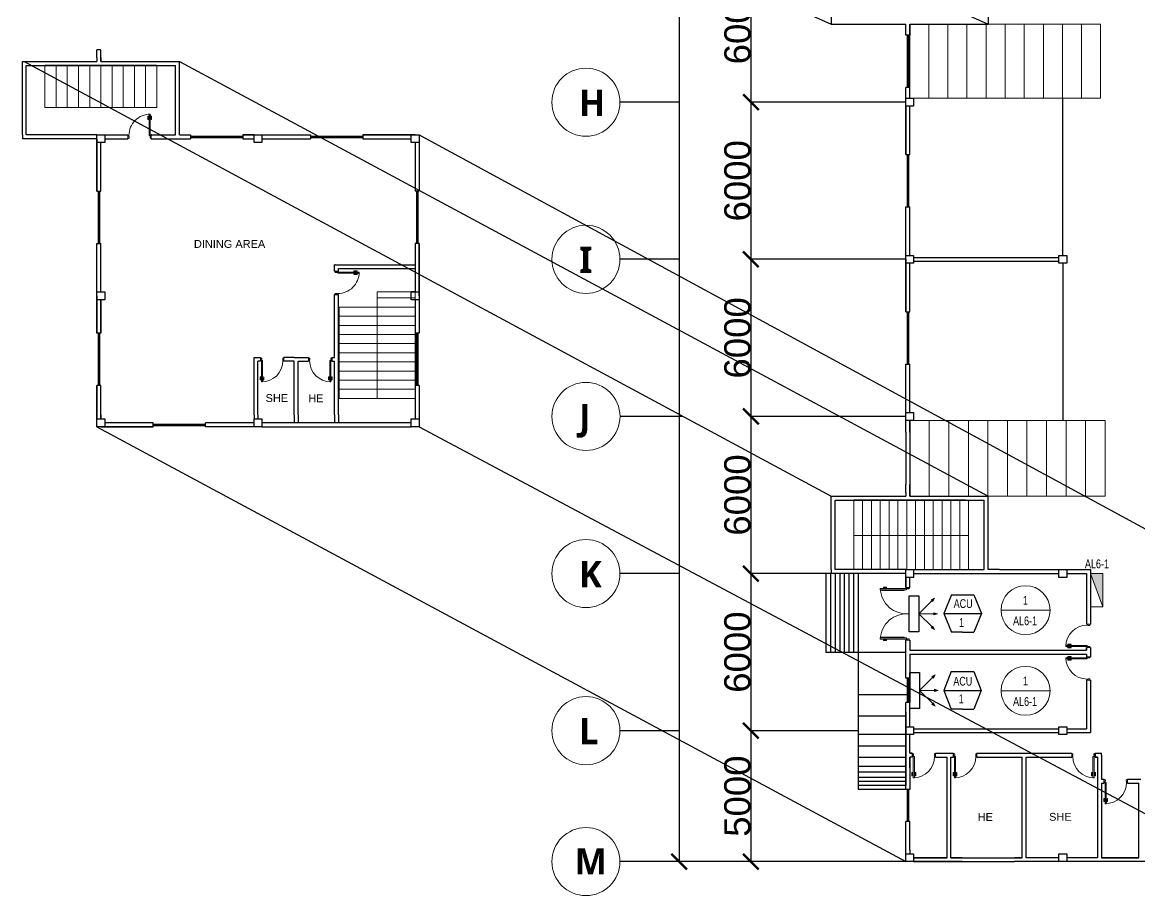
# Model space of a CAD drawing. Header units: millimetres. Extents: x 3339 to 2017737, y 4955 to 2748989.
# Drawn here: x 1062310 to 1104985, y 1365144 to 1398494 of the extents above; entities that cross this region are included whole.
import ezdxf

# ---------------------------------------------------------------- set-up
doc = ezdxf.new("R2010")
doc.units = ezdxf.units.MM
doc.header["$LTSCALE"] = 30
for name, color, linetype, lineweight in [('A-DETL-GENF', 92, 'Continuous', 13), ('A-DOOR', 31, 'Continuous', 13), ('A-WALL', 113, 'Continuous', 13), ('LIGHTING', 3, 'Continuous', 5), ('P-SANR-FIXT', 6, 'Continuous', 13), ('S-GRID-IDEN', 1, 'Continuous', 13), ('STAIR', 1, 'Continuous', 5)]:
    doc.layers.add(name, color=color, linetype=linetype, lineweight=lineweight)
doc.layers.add('POSTE', color=50, linetype='Continuous')
doc.styles.add('Arial Narrow', font='ARIALN.TTF', dxfattribs={"height": 200})
doc.styles.add('Arial Narrow_1', font='ARIALN.TTF', dxfattribs={"height": 450})
doc.styles.get("Standard").update_dxf_attribs({"font": 'arial.ttf'})
doc.styles.add('style1', font='arial.ttf', dxfattribs={"height": 100})
doc.dimstyles.new('ISO-25', dxfattribs={"dimtxt": 1000, "dimasz": 600, "dimexe": 1.25, "dimexo": 0.625, "dimtad": 1, "dimtxsty": 'Standard', "dimblk": 'ARCHTICK', "dimcen": 2.5, "dimclrd": 4, "dimadec": 0, "dimazin": 0, "dimtfac": 1, "dimtmove": 0, "dimatfit": 3, "dimfxl": 1, "dimarcsym": 0})

# ---------------------------------------------------------------- blocks, each defined once
blk = doc.blocks.new('Poste 2')
at = {"layer": 'POSTE'}
blk.add_lwpolyline([(-300, 0), (0, 0), (0, -300), (-300, -300)], close=True, dxfattribs=at)
blk = doc.blocks.new('Poste 3')
at = {"layer": 'POSTE'}
blk.add_lwpolyline([(0, 0), (300, 0), (300, -300), (0, -300)], close=True, dxfattribs=at)
blk = doc.blocks.new('Poste ulit')
at = {"layer": 'POSTE'}
blk.add_lwpolyline([(1007266, 1373395), (1007566, 1373395), (1007566, 1373095), (1007266, 1373095)], close=True, dxfattribs=at)
blk = doc.blocks.new('POSTEEEE')
at = {"layer": 'POSTE'}
blk.add_blockref('Poste ulit', (-1007266, -1373095), dxfattribs=at)
blk = doc.blocks.new('POSTE.COM')
at = {"layer": 'POSTE'}
blk.add_lwpolyline([(-300, 300), (0, 300), (0, 0), (-300, 0)], close=True, dxfattribs=at)
blk = doc.blocks.new('D4')
at = {"layer": 'A-DETL-GENF'}
for p, q in [((-1072, -29), (-1072, -112)), ((-1052, -29), (-1072, -29)), ((-1060, -41), (-1072, -30)), ((-1072, -112), (-1060, -112)), ((-1059, -112), (-1072, -112)), ((-1072, -112), (-1072, -150)), ((-1072, -150), (-1059, -150)), ((-1060, -112), (-1060, -41)), ((-1060, -41), (-1052, -41)), ((-1059, -150), (-1059, -112)), ((-1059, -115), (-1059, -147)), ((-1027, -115), (-1059, -115)), ((-1059, -147), (-1027, -147)), ((-1052, -41), (-1052, -29)), ((-1021, -74), (-1027, -80)), ((-1027, -80), (-1027, -182)), ((-1027, -147), (-1027, -115)), ((-1027, -182), (-1021, -188)), ((-1021, -188), (-1021, -74)), ((-974, -80), (-981, -74)), ((-981, -74), (-981, -188)), ((-981, -188), (-974, -182)), ((-974, -182), (-974, -80)), ((-943, -115), (-974, -115)), ((-974, -115), (-974, -147)), ((-974, -147), (-943, -147)), ((-930, -29), (-949, -29)), ((-949, -29), (-949, -41)), ((-949, -41), (-941, -41)), ((-943, -112), (-943, -150)), ((-930, -112), (-943, -112)), ((-943, -147), (-943, -115)), ((-943, -150), (-930, -150)), ((-941, -41), (-930, -30)), ((-941, -41), (-941, -112)), ((-941, -112), (-930, -112)), ((-930, -112), (-930, -29)), ((-930, -150), (-930, -112))]:
    blk.add_line(p, q, dxfattribs=at)
at = {"layer": 'A-DOOR', "lineweight": 18}
for p, q in [((-1059, 683), (-1024, 683)), ((-1014, 683), (-1059, 683)), ((-1059, 683), (-1059, 583)), ((-1059, 583), (-1024, 583)), ((-1024, 583), (-1024, 626)), ((-1024, 626), (-1014, 626)), ((-981, 583), (-1021, 583)), ((-1021, 583), (-1021, -231)), ((-1014, 626), (-1014, 683)), ((-981, -231), (-981, 583)), ((-169, 683), (-214, 683)), ((-214, 683), (-214, 626)), ((-214, 626), (-204, 626)), ((-204, 683), (-169, 683)), ((-204, 626), (-204, 583)), ((-204, 583), (-169, 583)), ((-169, 583), (-169, 683)), ((-1021, -231), (-981, -231))]:
    blk.add_line(p, q, dxfattribs=at)
at = {"layer": 'A-DOOR'}
blk.add_arc((-1021, 583), 814, 270, 0, dxfattribs=at)
blk = doc.blocks.new('Pintuan')
at = {"layer": 'A-DOOR', "rotation": 270}
blk.add_blockref('D4', (-626, -1014), dxfattribs=at)
blk = doc.blocks.new('WW1')
at = {"layer": 'STAIR'}
for p, q in [((-3000, 0), (-3000, -8000)), ((0, 0), (-3000, 0)), ((0, -8000), (0, 0)), ((-3000, -1600), (-3000, -800)), ((-3000, -800), (0, -800)), ((0, -1600), (0, -800)), ((-3000, -2400), (-3000, -1600)), ((-3000, -1600), (0, -1600)), ((0, -2400), (0, -1600)), ((-3000, -3200), (-3000, -2400)), ((-3000, -2400), (0, -2400)), ((0, -3200), (0, -2400)), ((-3000, -4000), (-3000, -3200)), ((-3000, -3200), (0, -3200)), ((0, -4000), (0, -3200)), ((-3000, -4800), (-3000, -4000)), ((-3000, -4000), (0, -4000)), ((0, -4800), (0, -4000)), ((-3000, -5600), (-3000, -4800)), ((-3000, -4800), (0, -4800)), ((0, -5600), (0, -4800)), ((-3000, -6400), (-3000, -5600)), ((-3000, -5600), (0, -5600)), ((0, -6400), (0, -5600)), ((-3000, -7200), (-3000, -6400)), ((-3000, -6400), (0, -6400)), ((0, -7200), (0, -6400)), ((-3000, -8000), (-3000, -7200)), ((-3000, -7200), (0, -7200)), ((0, -8000), (0, -7200)), ((-3000, -8000), (0, -8000))]:
    blk.add_line(p, q, dxfattribs=at)
blk = doc.blocks.new('S2')
at = {"layer": 'STAIR'}
for p, q in [((0, 0), (-1250, 0)), ((-1250, 0), (-1250, -500)), ((0, -3500), (0, 0)), ((-1250, -500), (-1250, -200)), ((-1250, -200), (0, -200)), ((-2500, -500), (-2500, -3500)), ((-1250, -500), (-2500, -500)), ((-1250, -3500), (-1250, -500)), ((-1250, -800), (-1250, -500)), ((-1250, -500), (0, -500)), ((-1250, -800), (-2500, -800)), ((-1250, -1100), (-2500, -1100)), ((-1250, -1100), (-1250, -800)), ((-1250, -800), (0, -800)), ((0, -800), (-1250, -800)), ((-1250, -1400), (-1250, -1100)), ((-1250, -1100), (0, -1100)), ((0, -1100), (-1250, -1100)), ((-1250, -1400), (-2500, -1400)), ((-1250, -1700), (-1250, -1400)), ((-1250, -1400), (0, -1400)), ((0, -1400), (-1250, -1400)), ((-1250, -1700), (-2500, -1700)), ((-1250, -2000), (-1250, -1700)), ((-1250, -1700), (0, -1700)), ((0, -1700), (-1250, -1700)), ((-1250, -2000), (-2500, -2000)), ((-1250, -2300), (-1250, -2000)), ((-1250, -2000), (0, -2000)), ((0, -2000), (-1250, -2000)), ((-1250, -2300), (-2500, -2300)), ((-1250, -2600), (-1250, -2300)), ((-1250, -2300), (0, -2300)), ((0, -2300), (-1250, -2300)), ((-1250, -2600), (-2500, -2600)), ((-1250, -2900), (-2500, -2900)), ((-1250, -2900), (-1250, -2600)), ((-1250, -2600), (0, -2600)), ((0, -2600), (-1250, -2600)), ((-1250, -3200), (-1250, -2900)), ((-1250, -2900), (0, -2900)), ((0, -2900), (-1250, -2900)), ((-1250, -3200), (-2500, -3200)), ((-1250, -3500), (-1250, -3200)), ((-1250, -3200), (0, -3200)), ((-2500, -3500), (-1250, -3500)), ((-1250, -3500), (0, -3500))]:
    blk.add_line(p, q, dxfattribs=at)
blk = doc.blocks.new('D1')
at = {"layer": 'A-DETL-GENF'}
for p, q in [((181, 1495), (1047, 1495)), ((181, 1465), (181, 1495)), ((1047, 1465), (181, 1465)), ((873, 1574), (861, 1586)), ((861, 1586), (943, 1586)), ((861, 1567), (861, 1586)), ((873, 1567), (861, 1567)), ((943, 1574), (873, 1574)), ((873, 1574), (873, 1567)), ((905, 1535), (912, 1541)), ((1020, 1535), (905, 1535)), ((912, 1541), (1013, 1541)), ((943, 1586), (943, 1574)), ((943, 1573), (943, 1586)), ((943, 1586), (982, 1586)), ((982, 1573), (943, 1573)), ((947, 1573), (978, 1573)), ((947, 1541), (947, 1573)), ((978, 1541), (947, 1541)), ((978, 1573), (978, 1541)), ((982, 1586), (982, 1573)), ((1013, 1541), (1020, 1535)), ((1047, 1495), (1047, 1465)), ((1047, -319), (181, -319)), ((181, -319), (181, -349)), ((181, -349), (1047, -349)), ((873, -421), (861, -421)), ((861, -421), (861, -440)), ((873, -428), (873, -421)), ((1020, -389), (905, -389)), ((905, -389), (912, -395)), ((912, -395), (1013, -395)), ((978, -395), (947, -395)), ((947, -395), (947, -427)), ((978, -427), (978, -395)), ((1013, -395), (1020, -389)), ((1047, -349), (1047, -319)), ((873, -428), (861, -440)), ((861, -440), (943, -440)), ((943, -428), (873, -428)), ((943, -427), (943, -440)), ((982, -427), (943, -427)), ((943, -440), (943, -428)), ((943, -440), (982, -440)), ((947, -427), (978, -427)), ((982, -440), (982, -427))]:
    blk.add_line(p, q, dxfattribs=at)
at = {"layer": 'A-DOOR', "lineweight": 18}
for p, q in [((100, 1573), (0, 1573)), ((0, 1573), (0, 1528)), ((0, 1528), (57, 1528)), ((57, 1528), (57, 1538)), ((57, 1538), (100, 1538)), ((100, 1538), (100, 1573)), ((100, 1538), (100, 1495)), ((100, 1535), (1100, 1535)), ((1100, 1495), (100, 1495)), ((1100, 1535), (1100, 1495)), ((0, -427), (0, -382)), ((0, -382), (57, -382)), ((57, -382), (57, -392)), ((57, -392), (100, -392)), ((1100, -349), (100, -349)), ((100, -392), (100, -349)), ((100, -389), (1100, -389)), ((100, -392), (100, -427)), ((1100, -389), (1100, -349)), ((100, -427), (0, -427))]:
    blk.add_line(p, q, dxfattribs=at)
at = {"layer": 'A-DOOR'}
for centre, start, end in [((88, 1583), 265.0387, 357.3037), ((88, -437), 2.6963, 94.9613)]:
    blk.add_arc(centre, 1013, start, end, dxfattribs=at)
blk = doc.blocks.new('panel')
at = {"layer": 'P-SANR-FIXT', "linetype": 'ByBlock'}
h = blk.add_hatch(color=0, dxfattribs=at)
h.dxf.hatch_style = 1
h.paths.add_polyline_path([(800, 0), (0, 0), (0, -300)])
at = {"layer": 'P-SANR-FIXT', "color": 3, "linetype": 'ByBlock'}
for p, q in [((800, 0), (0, 0)), ((0, 0), (0, -300)), ((800, 0), (0, -300)), ((800, -300), (800, 0)), ((0, -300), (800, -300))]:
    blk.add_line(p, q, dxfattribs=at)
blk = doc.blocks.new('WE1')
at = {"layer": 'STAIR'}
for p, q in [((-8000, 0), (-8000, -3100)), ((0, 0), (-8000, 0)), ((-8000, 0), (-7200, 0)), ((-7200, 0), (-6400, 0)), ((-7200, 0), (-7200, -3100)), ((-6400, 0), (-5600, 0)), ((-6400, 0), (-6400, -3100)), ((-5600, 0), (-4800, 0)), ((-5600, 0), (-5600, -3100)), ((-4800, 0), (-4000, 0)), ((-4800, 0), (-4800, -3100)), ((-4000, 0), (-3200, 0)), ((-4000, 0), (-4000, -3100)), ((-3200, 0), (-2400, 0)), ((-3200, 0), (-3200, -3100)), ((-2400, 0), (-2400, 0)), ((-2400, 0), (-1600, 0)), ((-2400, -3100), (-2400, 0)), ((-1600, 0), (-800, 0)), ((-1600, 0), (-1600, -3100)), ((-800, 0), (-800, -3100)), ((0, -3100), (0, 0)), ((-8000, -3100), (0, -3100)), ((-8000, -3100), (-7200, -3100)), ((-7200, -3100), (-6400, -3100)), ((-6400, -3100), (-5600, -3100)), ((-5600, -3100), (-4800, -3100)), ((-4800, -3100), (-4000, -3100)), ((-4000, -3100), (-3200, -3100)), ((-3200, -3100), (-2400, -3100)), ((-2400, -3100), (-1600, -3100)), ((-1600, -3100), (-800, -3100))]:
    blk.add_line(p, q, dxfattribs=at)
blk = doc.blocks.new('eto na arrow')
at = {"layer": 'P-SANR-FIXT', "linetype": 'ByBlock'}
h = blk.add_hatch(color=0, dxfattribs=at)
h.dxf.hatch_style = 1
h.paths.add_polyline_path([(471, 536), (503, 505), (535, 473), (599, 600)])
h = blk.add_hatch(color=0, dxfattribs=at)
h.dxf.hatch_style = 1
h.paths.add_polyline_path([(706, 0), (573, 44), (573, 0), (573, -44)])
h = blk.add_hatch(color=0, dxfattribs=at)
h.dxf.hatch_style = 1
h.paths.add_polyline_path([(536, -471), (505, -503), (473, -535), (601, -599)])
at = {"layer": 'P-SANR-FIXT', "color": 3, "linetype": 'ByBlock'}
for p, q in [((0, 0), (503, 505)), ((471, 536), (599, 600)), ((503, 505), (471, 536)), ((503, 505), (535, 473)), ((599, 600), (535, 473)), ((0, 0), (505, -503)), ((0, 0), (573, 0)), ((573, 0), (573, 44)), ((706, 0), (573, 44)), ((573, 0), (573, -44)), ((573, -44), (706, 0)), ((505, -503), (473, -535)), ((601, -599), (473, -535)), ((505, -503), (536, -471)), ((536, -471), (601, -599))]:
    blk.add_line(p, q, dxfattribs=at)
blk = doc.blocks.new('hexagon')
for p, q in [((0, 1000), (-200, 500)), ((0, 1000), (600, 1000)), ((600, 1000), (800, 500)), ((-200, 500), (800, 500)), ((-200, 500), (0, 0)), ((800, 500), (600, 0)), ((300, 0), (0, 0)), ((300, 0), (600, 0))]:
    blk.add_line(p, q)
blk = doc.blocks.new('_ArchTick')
at = {"color": 0, "linetype": 'ByBlock', "const_width": 0.15}
blk.add_lwpolyline([(-0.5, -0.5), (0.5, 0.5)], dxfattribs=at)
blk = doc.blocks.new('*D68')
at = {"color": 0, "lineweight": -2, "transparency": 16777216}
for p, q in [((1096052, 1401444), (1090138, 1401444)), ((1096052, 1395444), (1090138, 1395444))]:
    blk.add_line(p, q, dxfattribs=at)
at = {"color": 4, "lineweight": -2, "transparency": 16777216}
blk.add_line((1090139, 1401444), (1090139, 1395444), dxfattribs=at)
at = {"layer": 'Defpoints', "color": 0, "transparency": 16777216}
for p in [(1096052, 1401444), (1090139, 1395444), (1096052, 1395444)]:
    blk.add_point(p, dxfattribs=at)
at = {"color": 4, "lineweight": -2, "transparency": 16777216, "xscale": 600, "yscale": 600, "zscale": 600}
for p, rotation in [((1090139, 1401444), 90), ((1090139, 1395444), 270)]:
    blk.add_blockref('_ArchTick', p, dxfattribs=dict(at, rotation=rotation))
at = {"color": 0, "transparency": 16777216, "insert": (1089628, 1398444), "char_height": 1000, "attachment_point": 5, "rotation": 90}
blk.add_mtext('6000', dxfattribs=at)
blk = doc.blocks.new('*D69')
at = {"color": 0, "lineweight": -2, "transparency": 16777216}
for p, q in [((1096052, 1395444), (1090137, 1395444)), ((1096052, 1389444), (1090137, 1389444))]:
    blk.add_line(p, q, dxfattribs=at)
at = {"color": 4, "lineweight": -2, "transparency": 16777216}
blk.add_line((1090138, 1395444), (1090138, 1389444), dxfattribs=at)
at = {"layer": 'Defpoints', "color": 0, "transparency": 16777216}
for p in [(1096052, 1395444), (1090138, 1389444), (1096052, 1389444)]:
    blk.add_point(p, dxfattribs=at)
at = {"color": 4, "lineweight": -2, "transparency": 16777216, "xscale": 600, "yscale": 600, "zscale": 600}
for p, rotation in [((1090138, 1395444), 90), ((1090138, 1389444), 270)]:
    blk.add_blockref('_ArchTick', p, dxfattribs=dict(at, rotation=rotation))
at = {"color": 0, "transparency": 16777216, "insert": (1089627, 1392444), "char_height": 1000, "attachment_point": 5, "rotation": 90}
blk.add_mtext('6000', dxfattribs=at)
blk = doc.blocks.new('*D70')
at = {"color": 0, "lineweight": -2, "transparency": 16777216}
for p, q in [((1096052, 1389444), (1090136, 1389444)), ((1096052, 1383444), (1090136, 1383444))]:
    blk.add_line(p, q, dxfattribs=at)
at = {"color": 4, "lineweight": -2, "transparency": 16777216}
blk.add_line((1090137, 1389444), (1090137, 1383444), dxfattribs=at)
at = {"layer": 'Defpoints', "color": 0, "transparency": 16777216}
for p in [(1096052, 1389444), (1090137, 1383444), (1096052, 1383444)]:
    blk.add_point(p, dxfattribs=at)
at = {"color": 4, "lineweight": -2, "transparency": 16777216, "xscale": 600, "yscale": 600, "zscale": 600}
for p, rotation in [((1090137, 1389444), 90), ((1090137, 1383444), 270)]:
    blk.add_blockref('_ArchTick', p, dxfattribs=dict(at, rotation=rotation))
at = {"color": 0, "transparency": 16777216, "insert": (1089626, 1386444), "char_height": 1000, "attachment_point": 5, "rotation": 90}
blk.add_mtext('6000', dxfattribs=at)
blk = doc.blocks.new('*D71')
at = {"color": 0, "lineweight": -2, "transparency": 16777216}
for p, q in [((1096052, 1383444), (1090134, 1383444)), ((1096052, 1377444), (1090134, 1377444))]:
    blk.add_line(p, q, dxfattribs=at)
at = {"color": 4, "lineweight": -2, "transparency": 16777216}
blk.add_line((1090136, 1383444), (1090136, 1377444), dxfattribs=at)
at = {"layer": 'Defpoints', "color": 0, "transparency": 16777216}
for p in [(1096052, 1383444), (1090136, 1377444), (1096052, 1377444)]:
    blk.add_point(p, dxfattribs=at)
at = {"color": 4, "lineweight": -2, "transparency": 16777216, "xscale": 600, "yscale": 600, "zscale": 600}
for p, rotation in [((1090136, 1383444), 90), ((1090136, 1377444), 270)]:
    blk.add_blockref('_ArchTick', p, dxfattribs=dict(at, rotation=rotation))
at = {"color": 0, "transparency": 16777216, "insert": (1089625, 1380444), "char_height": 1000, "attachment_point": 5, "rotation": 90}
blk.add_mtext('6000', dxfattribs=at)
blk = doc.blocks.new('Grid - M_Grid Head - Circle-24584-A - GROUND FLOOR PLAN')
at = {"layer": 'S-GRID-IDEN'}
blk.add_circle((0, 0), 6.5, dxfattribs=at)

msp = doc.modelspace()

# ---------------------------------------------------------------- linework, layer by layer
at = {"color": 4}
for p, q in [((1087394.833, 1437443.818), (1087394.833, 1366443.818)), ((1090135.732, 1377443.818), (1090135.732, 1371443.818)), ((1090135.732, 1371443.818), (1090135.732, 1366443.818))]:
    msp.add_line(p, q, dxfattribs=at)
for p, q in [((1064069.912, 1411577.125), (1093202.248, 1398418.818)), ((1070069.912, 1411577.125), (1099202.248, 1398418.818)), ((1093202.248, 1401293.818), (1093202.248, 1398418.818)), ((1099202.248, 1401293.818), (1099202.248, 1398418.818)), ((1093202.248, 1398418.818), (1096052.248, 1398418.818)), ((1096052.248, 1398006.318), (1096052.248, 1398418.818)), ((1096202.248, 1398006.318), (1096202.248, 1398418.818)), ((1096202.248, 1398418.818), (1099202.248, 1398418.818)), ((1096202.248, 1398418.818), (1096202.248, 1398006.318)), ((1096202.248, 1398006.318), (1096052.248, 1398006.318)), ((1096102.248, 1398006.318), (1096102.248, 1396006.318)), ((1096102.248, 1398006.318), (1096102.248, 1396006.318)), ((1096152.248, 1398006.318), (1096152.248, 1396006.318)), ((1096152.248, 1398006.318), (1096152.248, 1396006.318)), ((1065160.029, 1397149.856), (1065160.029, 1397449.856)), ((1065310.029, 1397449.856), (1065160.029, 1397449.856)), ((1065310.029, 1397149.856), (1065310.029, 1397449.856)), ((1065310.029, 1396999.856), (1065310.029, 1397449.856)), ((1062310.029, 1394199.856), (1062310.029, 1396999.856)), ((1062310.029, 1396999.856), (1062460.029, 1396999.856)), ((1062385.029, 1396999.856), (1093202.248, 1380393.818)), ((1062460.029, 1396999.856), (1065160.029, 1396999.856)), ((1062460.029, 1394199.856), (1062460.029, 1396849.856)), ((1062460.029, 1396849.856), (1065160.029, 1396849.856)), ((1067446.59, 1396849.856), (1063173.468, 1396849.856)), ((1065160.029, 1397149.856), (1065160.029, 1396999.856)), ((1065160.029, 1396849.856), (1065310.029, 1396849.856)), ((1065310.029, 1397149.856), (1065310.029, 1396999.856)), ((1065310.029, 1396999.856), (1068160.029, 1396999.856)), ((1065310.029, 1396849.856), (1068160.029, 1396849.856)), ((1068160.029, 1396999.856), (1068310.029, 1396999.856)), ((1068160.029, 1394199.856), (1068160.029, 1396849.856)), ((1068310.029, 1394199.856), (1068310.029, 1396999.856)), ((1068310.029, 1396999.856), (1099202.248, 1380393.818)), ((1096052.248, 1393443.818), (1096052.248, 1396006.318)), ((1096202.248, 1396006.318), (1096052.248, 1396006.318)), ((1096202.248, 1395593.818), (1096202.248, 1396006.318)), ((1096202.248, 1395593.818), (1096202.248, 1396006.318)), ((1102052.248, 1389593.818), (1102052.248, 1395593.549)), ((1087394.833, 1395443.818), (1085134.482, 1395443.818)), ((1096052.248, 1395293.818), (1096052.248, 1393443.818)), ((1096052.248, 1395293.818), (1096052.248, 1393443.818)), ((1096202.248, 1393443.818), (1096202.248, 1395293.818)), ((1062310.029, 1394199.856), (1062310.029, 1394049.856)), ((1065160.029, 1394199.856), (1062460.029, 1394199.856)), ((1065160.029, 1392049.856), (1065160.029, 1394199.856)), ((1065460.029, 1394199.856), (1066342.529, 1394199.856)), ((1065460.029, 1394199.856), (1066342.529, 1394199.856)), ((1066342.529, 1394199.856), (1066342.529, 1394174.856)), ((1067232.529, 1394199.856), (1068160.029, 1394199.856)), ((1067232.529, 1394199.856), (1067255.029, 1394199.856)), ((1067255.029, 1394199.856), (1067232.529, 1394199.856)), ((1067232.529, 1394199.856), (1067232.529, 1394174.856)), ((1068310.029, 1394199.856), (1068735.029, 1394199.856)), ((1068310.029, 1394199.856), (1068310.029, 1394199.856)), ((1068310.029, 1394199.856), (1068735.029, 1394199.856)), ((1068735.029, 1394199.856), (1068735.029, 1394049.856)), ((1070735.029, 1394199.856), (1073310.029, 1394199.856)), ((1071160.029, 1394199.856), (1070735.029, 1394199.856)), ((1070735.029, 1394199.856), (1070735.029, 1394049.856)), ((1071310.029, 1394199.856), (1073310.029, 1394199.856)), ((1073310.029, 1394199.856), (1073310.029, 1394049.856)), ((1075310.029, 1394199.856), (1077460.029, 1394199.856)), ((1077310.029, 1394199.856), (1075310.029, 1394199.856)), ((1075310.029, 1394199.856), (1075310.029, 1394049.856)), ((1077460.029, 1394199.856), (1077460.029, 1392049.856)), ((1077460.029, 1394199.856), (1108052.248, 1377593.818)), ((1062460.029, 1394049.856), (1062310.029, 1394049.856)), ((1065160.029, 1394049.856), (1062460.029, 1394049.856)), ((1065160.029, 1394049.856), (1065160.029, 1392049.856)), ((1065310.029, 1392049.856), (1065310.029, 1393899.856)), ((1065460.029, 1394049.856), (1066342.529, 1394049.856)), ((1066342.529, 1394074.856), (1066342.529, 1394049.856)), ((1067232.529, 1394074.856), (1067232.529, 1394049.856)), ((1067232.529, 1394049.856), (1068735.029, 1394049.856)), ((1068735.029, 1394149.856), (1070735.029, 1394149.856)), ((1068735.029, 1394099.856), (1070735.029, 1394099.856)), ((1070735.029, 1394049.856), (1071160.029, 1394049.856)), ((1071460.029, 1394049.856), (1073310.029, 1394049.856)), ((1073310.029, 1394149.856), (1075310.029, 1394149.856)), ((1073310.029, 1394099.856), (1075310.029, 1394099.856)), ((1075310.029, 1394049.856), (1077160.029, 1394049.856)), ((1077310.029, 1393899.856), (1077310.029, 1392049.856)), ((1077460.029, 1394049.856), (1077460.029, 1392049.856)), ((1096052.248, 1393443.818), (1096202.248, 1393443.818)), ((1096102.248, 1393443.818), (1096102.248, 1391443.818)), ((1096102.248, 1393443.818), (1096102.248, 1391443.818)), ((1096102.248, 1393443.818), (1096102.248, 1391443.818)), ((1096102.248, 1393443.818), (1096102.248, 1391443.818)), ((1096152.248, 1393443.818), (1096152.248, 1391443.818)), ((1096152.248, 1393443.818), (1096152.248, 1391443.818)), ((1096152.248, 1393443.818), (1096152.248, 1391443.818)), ((1096152.248, 1393443.818), (1096152.248, 1391443.818)), ((1065160.029, 1392049.856), (1065310.029, 1392049.856)), ((1065210.029, 1392049.856), (1065210.029, 1390049.856)), ((1065210.029, 1392049.856), (1065210.029, 1390049.856)), ((1065260.029, 1392049.856), (1065260.029, 1390049.856)), ((1065260.029, 1392049.856), (1065260.029, 1390049.856)), ((1077460.029, 1392049.856), (1077310.029, 1392049.856)), ((1077360.029, 1392049.856), (1077360.029, 1390049.856)), ((1077360.029, 1392049.856), (1077360.029, 1390049.856)), ((1077410.029, 1392049.856), (1077410.029, 1390049.856)), ((1077410.029, 1392049.856), (1077410.029, 1390049.856)), ((1096052.248, 1387443.818), (1096052.248, 1391443.818)), ((1096052.248, 1389443.818), (1096052.248, 1391443.818)), ((1096052.248, 1391443.818), (1096202.248, 1391443.818)), ((1096202.248, 1389593.818), (1096202.248, 1391443.818)), ((1065160.029, 1386624.856), (1065160.029, 1390049.856)), ((1065160.029, 1388049.856), (1065160.029, 1390049.856)), ((1065160.029, 1390049.856), (1065310.029, 1390049.856)), ((1065310.029, 1388199.856), (1065310.029, 1390049.856)), ((1077310.029, 1390049.856), (1077310.029, 1388199.856)), ((1077460.029, 1390049.856), (1077310.029, 1390049.856)), ((1077460.029, 1390049.856), (1077460.029, 1386624.856)), ((1077460.029, 1388049.856), (1077460.029, 1390049.856)), ((1096352.248, 1389518.818), (1101902.248, 1389518.818)), ((1074235.029, 1388989.856), (1074235.029, 1389239.856)), ((1074260.029, 1389239.856), (1074235.029, 1389239.856)), ((1074260.029, 1389239.856), (1077310.029, 1389239.856)), ((1074385.029, 1389089.856), (1074984.426, 1389089.856)), ((1074385.029, 1388989.856), (1074385.029, 1389089.856)), ((1074984.426, 1389089.856), (1075089.904, 1389089.856)), ((1075089.904, 1389089.856), (1077310.029, 1389089.856)), ((1087394.833, 1389443.818), (1085135.732, 1389443.818)), ((1096052.248, 1389443.818), (1096052.248, 1387443.818)), ((1096202.248, 1387443.818), (1096202.248, 1389293.818)), ((1096352.248, 1389368.818), (1101902.248, 1389368.818)), ((1102052.248, 1389293.818), (1102052.248, 1383286.741)), ((1074260.029, 1388989.856), (1074235.029, 1388989.856)), ((1074235.029, 1388989.856), (1074385.029, 1388989.856)), ((1065160.029, 1388049.856), (1065160.029, 1386624.856)), ((1065160.029, 1388049.856), (1065160.029, 1386624.856)), ((1065160.029, 1388049.856), (1065160.029, 1386624.856)), ((1065160.029, 1388049.856), (1065160.029, 1386624.856)), ((1065310.029, 1386624.856), (1065310.029, 1387899.856)), ((1065310.029, 1387899.856), (1065310.029, 1386624.856)), ((1074235.029, 1385699.856), (1074235.029, 1388099.856)), ((1074260.029, 1388099.856), (1074235.029, 1388099.856)), ((1074235.029, 1388099.856), (1074385.029, 1388099.856)), ((1074385.029, 1383499.856), (1074385.029, 1388099.856)), ((1077310.029, 1388199.856), (1077160.029, 1388199.856)), ((1077310.029, 1387899.856), (1077310.029, 1383499.856)), ((1077310.029, 1387899.856), (1077310.029, 1386624.856)), ((1077460.029, 1388049.856), (1077460.029, 1386624.856)), ((1077460.029, 1388049.856), (1077460.029, 1386624.856)), ((1096052.248, 1387443.818), (1096202.248, 1387443.818)), ((1096102.248, 1387443.818), (1096102.248, 1385443.818)), ((1096152.248, 1387443.818), (1096152.248, 1385443.818)), ((1065310.029, 1386624.856), (1065160.029, 1386624.856)), ((1065210.029, 1386624.856), (1065210.029, 1384624.856)), ((1065210.029, 1386624.856), (1065210.029, 1384624.856)), ((1065260.029, 1386624.856), (1065260.029, 1384624.856)), ((1065260.029, 1386624.856), (1065260.029, 1384624.856)), ((1077460.029, 1386624.856), (1077310.029, 1386624.856)), ((1077360.029, 1386624.856), (1077360.029, 1384624.856)), ((1077410.029, 1386624.856), (1077410.029, 1384624.856)), ((1071160.029, 1383499.856), (1071160.029, 1385699.856)), ((1071160.029, 1385699.856), (1071310.029, 1385699.856)), ((1071310.029, 1385699.856), (1071410.029, 1385699.856)), ((1071410.029, 1385674.856), (1071410.029, 1385699.856)), ((1071410.029, 1385699.856), (1071410.029, 1385674.856)), ((1072697.529, 1385699.856), (1072300.029, 1385699.856)), ((1072300.029, 1385674.856), (1072300.029, 1385699.856)), ((1072300.029, 1385699.856), (1072300.029, 1385674.856)), ((1072697.529, 1385699.856), (1072847.529, 1385699.856)), ((1072847.529, 1385699.856), (1073245.029, 1385699.856)), ((1073245.029, 1385674.856), (1073245.029, 1385699.856)), ((1073245.029, 1385674.856), (1073245.029, 1385549.856)), ((1074135.029, 1385699.856), (1074235.029, 1385699.856)), ((1074135.029, 1385674.856), (1074135.029, 1385699.856)), ((1074135.029, 1385699.856), (1074135.029, 1385549.856)), ((1071310.029, 1383499.856), (1071310.029, 1385549.856)), ((1071410.029, 1385549.856), (1071310.029, 1385549.856)), ((1071410.029, 1385574.856), (1071410.029, 1385549.856)), ((1072300.029, 1385574.856), (1072300.029, 1385549.856)), ((1072697.529, 1385549.856), (1072300.029, 1385549.856)), ((1072697.529, 1383499.856), (1072697.529, 1385549.856)), ((1072847.529, 1383499.856), (1072847.529, 1385549.856)), ((1072847.529, 1385549.856), (1073245.029, 1385549.856)), ((1074135.029, 1385549.856), (1074235.029, 1385549.856)), ((1074235.029, 1383499.856), (1074235.029, 1385549.856)), ((1096052.248, 1382843.818), (1096052.248, 1385443.818)), ((1096052.248, 1383593.818), (1096052.248, 1385443.818)), ((1096052.248, 1385443.818), (1096202.248, 1385443.818)), ((1096202.248, 1383593.818), (1096202.248, 1385443.818)), ((1065160.029, 1383199.856), (1065160.029, 1384624.856)), ((1065160.029, 1384624.856), (1065160.029, 1383349.856)), ((1065160.029, 1383349.856), (1065160.029, 1384624.856)), ((1065160.029, 1384624.856), (1065160.029, 1383349.856)), ((1065310.029, 1384624.856), (1065160.029, 1384624.856)), ((1065310.029, 1383499.856), (1065310.029, 1384624.856)), ((1065310.029, 1383349.856), (1065310.029, 1384624.856)), ((1077310.029, 1384624.856), (1077310.029, 1384133.214)), ((1077460.029, 1384624.856), (1077310.029, 1384624.856)), ((1077460.029, 1384624.856), (1077460.029, 1383349.856)), ((1065310.029, 1383499.856), (1065310.029, 1383349.856)), ((1067310.029, 1383199.856), (1065460.029, 1383199.856)), ((1067310.029, 1383199.856), (1065460.029, 1383199.856)), ((1067310.029, 1383049.856), (1067310.029, 1383199.856)), ((1067310.029, 1383149.856), (1069310.029, 1383149.856)), ((1067310.029, 1383099.856), (1069310.029, 1383099.856)), ((1071160.029, 1383199.856), (1069310.029, 1383199.856)), ((1071160.029, 1383199.856), (1069310.029, 1383199.856)), ((1069310.029, 1383049.856), (1069310.029, 1383199.856)), ((1071160.029, 1383499.856), (1071160.029, 1383349.856)), ((1071310.029, 1383499.856), (1071310.029, 1383349.856)), ((1072697.529, 1383199.856), (1071460.029, 1383199.856)), ((1077160.029, 1383199.856), (1071460.029, 1383199.856)), ((1072697.529, 1383499.856), (1072697.529, 1383349.856)), ((1072697.529, 1383349.856), (1072697.529, 1383199.856)), ((1072847.529, 1383499.856), (1072847.529, 1383349.856)), ((1072847.529, 1383349.856), (1072847.529, 1383199.856)), ((1074235.029, 1383199.856), (1072847.529, 1383199.856)), ((1074235.029, 1383499.856), (1074235.029, 1383349.856)), ((1074235.029, 1383349.856), (1074235.029, 1383199.856)), ((1074385.029, 1383499.856), (1074385.029, 1383349.856)), ((1074385.029, 1383349.856), (1074385.029, 1383199.856)), ((1077160.029, 1383199.856), (1074385.029, 1383199.856)), ((1077310.029, 1383499.856), (1077310.029, 1383349.856)), ((1087542.106, 1383443.818), (1085136.982, 1383443.818)), ((1096202.248, 1382843.818), (1096202.248, 1383293.818)), ((1096202.248, 1383293.818), (1096202.248, 1382843.818)), ((1096202.248, 1383293.818), (1096202.248, 1380393.818)), ((1067310.029, 1383049.856), (1065160.029, 1383049.856)), ((1065160.029, 1383049.856), (1065160.029, 1383049.856)), ((1065160.029, 1383049.856), (1096052.248, 1366443.818)), ((1065310.029, 1383049.856), (1067310.029, 1383049.856)), ((1071310.029, 1383049.856), (1069310.029, 1383049.856)), ((1071460.029, 1383049.856), (1077160.029, 1383049.856)), ((1077460.029, 1383049.856), (1108052.248, 1366743.818)), ((1096052.248, 1382843.818), (1096052.248, 1380843.818)), ((1096202.248, 1382843.818), (1096202.248, 1380843.818)), ((1096052.248, 1380543.818), (1096052.248, 1380843.818)), ((1096052.248, 1380543.818), (1096052.248, 1380393.818)), ((1096202.248, 1380543.818), (1096202.248, 1380843.818)), ((1096202.248, 1380393.818), (1096202.248, 1380843.818)), ((1096202.248, 1380543.818), (1096202.248, 1380393.818)), ((1093202.248, 1377593.818), (1093202.248, 1380393.818)), ((1093202.248, 1380393.818), (1093352.248, 1380393.818)), ((1093352.248, 1380393.818), (1096052.248, 1380393.818)), ((1093352.248, 1377593.818), (1093352.248, 1380243.818)), ((1093352.248, 1380243.818), (1096052.248, 1380243.818)), ((1098338.809, 1380243.818), (1094065.686, 1380243.818)), ((1096052.248, 1380243.818), (1096202.248, 1380243.818)), ((1096202.248, 1380393.818), (1099052.248, 1380393.818)), ((1096202.248, 1380243.818), (1099052.248, 1380243.818)), ((1099052.248, 1380393.818), (1099202.248, 1380393.818)), ((1099052.248, 1377593.818), (1099052.248, 1380243.818)), ((1099202.248, 1377593.818), (1099202.248, 1380393.818)), ((1093202.248, 1377593.818), (1093202.248, 1377443.818)), ((1096052.248, 1377593.818), (1093352.248, 1377593.818)), ((1096052.248, 1376906.318), (1096052.248, 1377593.818)), ((1096352.248, 1377593.818), (1097234.748, 1377593.818)), ((1096352.248, 1377593.818), (1097234.748, 1377593.818)), ((1097234.748, 1377593.818), (1098110.781, 1377593.818)), ((1098110.781, 1377593.818), (1098124.748, 1377593.818)), ((1098124.748, 1377593.818), (1099052.248, 1377593.818)), ((1098124.748, 1377593.818), (1098147.248, 1377593.818)), ((1099202.248, 1377593.818), (1099202.248, 1377593.818)), ((1099627.248, 1377593.818), (1099202.248, 1377593.818)), ((1099627.248, 1377593.818), (1101902.248, 1377593.818)), ((1101902.248, 1377593.818), (1102052.248, 1377593.818)), ((1101902.248, 1377593.818), (1102052.248, 1377593.818)), ((1102202.248, 1377593.818), (1103102.248, 1377593.818)), ((1103102.248, 1377593.818), (1103102.248, 1377518.818)), ((1087394.833, 1377443.818), (1085134.482, 1377443.818)), ((1096051.623, 1377443.818), (1090134.482, 1377443.818)), ((1096052.248, 1377443.818), (1093002.248, 1377443.818)), ((1093002.248, 1377443.818), (1093002.248, 1374427.153)), ((1093177.248, 1377443.818), (1093177.248, 1374427.153)), ((1093352.248, 1377443.818), (1093202.248, 1377443.818)), ((1096052.248, 1377443.818), (1093352.248, 1377443.818)), ((1093352.248, 1377443.818), (1093352.248, 1374427.153)), ((1093527.248, 1377443.818), (1093527.248, 1374427.153)), ((1093702.248, 1377443.818), (1093702.248, 1374427.153)), ((1093877.248, 1377443.818), (1093877.248, 1374427.153)), ((1094052.248, 1377443.818), (1094052.248, 1374427.153)), ((1094227.248, 1377443.818), (1094227.248, 1374427.153)), ((1096052.248, 1377293.818), (1096052.248, 1376906.318)), ((1096052.248, 1377293.818), (1096052.248, 1376906.318)), ((1096202.248, 1376906.318), (1096202.248, 1377293.818)), ((1096352.248, 1377443.818), (1097234.748, 1377443.818)), ((1097234.748, 1377443.818), (1098124.748, 1377443.818)), ((1098124.748, 1377443.818), (1099627.248, 1377443.818)), ((1099627.248, 1377443.818), (1101902.248, 1377443.818)), ((1102202.248, 1377443.818), (1102952.248, 1377443.818)), ((1102952.248, 1377443.818), (1102952.248, 1375508.818)), ((1103102.248, 1377518.818), (1103102.248, 1375508.818)), ((1096052.248, 1376906.318), (1096202.248, 1376906.318)), ((1096052.248, 1375903.21), (1096052.248, 1375909.427)), ((1096052.248, 1375909.427), (1096052.248, 1375903.21)), ((1102977.248, 1375508.818), (1102952.248, 1375508.818)), ((1103077.248, 1375508.818), (1103102.248, 1375508.818)), ((1096052.248, 1373443.818), (1096052.248, 1374906.318)), ((1096077.248, 1374906.318), (1096052.248, 1374906.318)), ((1096077.248, 1374941.318), (1096077.248, 1374944.318)), ((1096177.248, 1374906.318), (1096202.248, 1374906.318)), ((1096202.248, 1374906.318), (1096202.248, 1374518.818)), ((1102952.248, 1374518.818), (1102952.248, 1374618.818)), ((1102952.248, 1374618.818), (1102977.248, 1374618.818)), ((1102952.248, 1374618.818), (1102977.248, 1374618.818)), ((1102952.248, 1374618.818), (1102952.248, 1374518.818)), ((1103077.248, 1374618.818), (1103102.248, 1374618.818)), ((1103077.248, 1374618.818), (1103102.248, 1374618.818)), ((1103102.248, 1374618.818), (1103102.248, 1374268.818)), ((1096052.248, 1374427.153), (1093002.248, 1374427.153)), ((1094227.248, 1374427.153), (1094227.248, 1369202.152)), ((1094227.248, 1374427.153), (1094227.248, 1372827.153)), ((1096202.248, 1374518.818), (1102952.248, 1374518.818)), ((1096202.248, 1374368.818), (1096202.248, 1373443.818)), ((1096202.248, 1374368.818), (1102952.248, 1374368.818)), ((1096202.248, 1374368.818), (1096202.248, 1373443.818)), ((1102952.248, 1374368.818), (1102952.248, 1374268.818)), ((1102952.248, 1374268.818), (1103077.248, 1374268.818)), ((1102952.248, 1374268.818), (1103102.248, 1374268.818)), ((1096202.248, 1373443.818), (1096052.248, 1373443.818)), ((1096102.248, 1373443.818), (1096102.248, 1372518.818)), ((1096152.248, 1373443.818), (1096152.248, 1372518.818)), ((1096202.248, 1373443.818), (1096202.248, 1372518.818)), ((1102952.248, 1373378.818), (1102952.248, 1371518.818)), ((1102977.248, 1373378.818), (1102952.248, 1373378.818)), ((1103077.248, 1373378.818), (1103102.248, 1373378.818)), ((1103102.248, 1373378.818), (1103102.248, 1371406.318)), ((1094227.248, 1372827.153), (1096102.248, 1372827.153)), ((1094227.248, 1372827.153), (1094227.248, 1372147.153)), ((1096052.248, 1370018.818), (1096052.248, 1372518.818)), ((1096202.248, 1372518.818), (1096052.248, 1372518.818)), ((1096202.248, 1371593.818), (1096202.248, 1372518.818)), ((1094227.248, 1372015.005), (1096052.248, 1372015.005)), ((1096052.248, 1372147.153), (1096052.248, 1371293.818)), ((1101902.248, 1371593.818), (1102052.248, 1371593.818)), ((1101902.248, 1371593.818), (1102052.248, 1371593.818)), ((1087394.833, 1371443.818), (1085135.732, 1371443.818)), ((1094227.248, 1371443.818), (1090134.482, 1371443.818)), ((1094227.248, 1371443.818), (1090134.482, 1371443.818)), ((1096052.248, 1371293.818), (1094227.248, 1371293.818)), ((1096052.248, 1371293.818), (1096052.248, 1370846.318)), ((1096052.248, 1371268.818), (1096052.248, 1370423.818)), ((1096202.248, 1370581.318), (1096202.248, 1371293.818)), ((1096352.248, 1371518.818), (1101902.248, 1371518.818)), ((1096352.248, 1371368.818), (1101902.248, 1371368.818)), ((1102202.248, 1371518.818), (1102952.248, 1371518.818)), ((1102202.248, 1371368.818), (1103102.248, 1371368.818)), ((1103102.248, 1371406.318), (1103102.248, 1371368.818)), ((1096052.248, 1370846.318), (1094227.248, 1370846.318)), ((1096052.248, 1370423.818), (1094227.248, 1370423.818)), ((1096052.248, 1370423.818), (1096052.248, 1370073.818)), ((1096302.248, 1370581.318), (1096202.248, 1370581.318)), ((1096202.248, 1370581.318), (1096302.248, 1370581.318)), ((1096202.248, 1370018.818), (1096202.248, 1370431.318)), ((1096302.248, 1370431.318), (1096202.248, 1370431.318)), ((1096202.248, 1370431.318), (1096202.248, 1369202.152)), ((1096302.248, 1370581.318), (1096302.248, 1370431.318)), ((1097192.248, 1370581.318), (1097877.248, 1370581.318)), ((1097192.248, 1370556.318), (1097192.248, 1370581.318)), ((1097192.248, 1370456.318), (1097192.248, 1370431.318)), ((1097192.248, 1370431.318), (1097627.248, 1370431.318)), ((1097627.248, 1366593.818), (1097627.248, 1370431.318)), ((1097777.248, 1370431.318), (1097877.248, 1370431.318)), ((1097777.248, 1366593.818), (1097777.248, 1370431.318)), ((1097777.248, 1370431.318), (1097877.248, 1370431.318)), ((1097877.248, 1370431.318), (1097877.248, 1370581.318)), ((1098767.248, 1370556.318), (1098767.248, 1370581.318)), ((1098767.248, 1370581.318), (1102389.236, 1370581.318)), ((1098767.248, 1370456.318), (1098767.248, 1370431.318)), ((1098767.248, 1370431.318), (1100495.998, 1370431.318)), ((1100495.998, 1366593.818), (1100495.998, 1370431.318)), ((1100645.998, 1370431.318), (1102389.236, 1370431.318)), ((1100645.998, 1366593.818), (1100645.998, 1370431.318)), ((1102389.236, 1370556.318), (1102389.236, 1370581.318)), ((1102389.236, 1370456.318), (1102389.236, 1370431.318)), ((1103279.236, 1370431.318), (1103279.236, 1370581.318)), ((1103279.236, 1370581.318), (1103279.236, 1370431.318)), ((1103279.236, 1370581.318), (1103529.236, 1370581.318)), ((1103379.236, 1370431.318), (1103279.236, 1370431.318)), ((1103279.236, 1370431.318), (1103379.236, 1370431.318)), ((1103379.236, 1370431.318), (1103379.236, 1366593.818)), ((1103529.236, 1370506.318), (1103529.236, 1370581.318)), ((1103529.236, 1370506.318), (1103529.236, 1369592.318)), ((1096052.248, 1370073.818), (1094227.248, 1370073.818)), ((1096052.248, 1370073.818), (1096052.248, 1369853.818)), ((1096052.248, 1369202.152), (1096052.248, 1370018.818)), ((1096202.248, 1370018.818), (1096202.248, 1369202.152)), ((1096052.248, 1369853.818), (1094227.248, 1369853.818)), ((1096052.248, 1369653.818), (1094227.248, 1369653.818)), ((1096052.248, 1369503.818), (1094227.248, 1369503.818)), ((1096052.248, 1369853.818), (1096052.248, 1369653.818)), ((1096052.248, 1369653.818), (1096052.248, 1369503.818)), ((1096052.248, 1369503.818), (1096052.248, 1369353.818)), ((1103529.236, 1369592.318), (1103629.236, 1369592.318)), ((1103529.236, 1369442.318), (1103529.236, 1366593.818)), ((1103529.236, 1369442.318), (1103629.236, 1369442.318)), ((1103529.236, 1369442.318), (1103629.236, 1369442.318)), ((1103629.236, 1369442.318), (1103629.236, 1369592.318)), ((1104519.236, 1369567.318), (1104519.236, 1369592.318)), ((1104519.236, 1369592.318), (1104954.236, 1369592.318)), ((1104519.236, 1369467.318), (1104519.236, 1369442.318)), ((1104519.236, 1369442.318), (1104954.236, 1369442.318)), ((1104954.236, 1369592.318), (1105029.236, 1369592.318)), ((1104954.236, 1366593.818), (1104954.236, 1369442.318)), ((1096052.248, 1369353.818), (1094227.248, 1369353.818)), ((1096052.248, 1369202.152), (1094227.248, 1369202.152)), ((1096202.248, 1369202.152), (1096052.248, 1369202.152)), ((1096102.248, 1369202.152), (1096102.248, 1367972.985)), ((1096152.248, 1369202.152), (1096152.248, 1367972.985)), ((1096052.248, 1366593.818), (1096052.248, 1367972.985)), ((1096202.248, 1367972.985), (1096052.248, 1367972.985)), ((1096202.248, 1366893.818), (1096202.248, 1367972.985)), ((1096202.248, 1366893.818), (1096202.248, 1366743.818)), ((1090134.482, 1366443.818), (1085134.482, 1366443.818)), ((1090133.857, 1366443.818), (1087393.583, 1366443.818)), ((1096051.623, 1366443.818), (1090134.482, 1366443.818)), ((1096052.248, 1366743.818), (1096352.248, 1366743.818)), ((1098202.248, 1366443.818), (1096052.248, 1366443.818)), ((1096052.248, 1366443.818), (1096052.248, 1366443.818)), ((1096352.248, 1366593.818), (1097627.248, 1366593.818)), ((1097627.248, 1366593.818), (1096352.248, 1366593.818)), ((1096352.248, 1366593.818), (1097627.248, 1366593.818)), ((1097627.248, 1366593.818), (1096352.248, 1366593.818)), ((1097627.248, 1366593.818), (1096352.248, 1366593.818)), ((1096352.248, 1366443.818), (1098202.248, 1366443.818)), ((1098202.248, 1366593.818), (1097777.248, 1366593.818)), ((1098202.248, 1366593.818), (1097777.248, 1366593.818)), ((1097777.248, 1366593.818), (1100495.998, 1366593.818)), ((1098202.248, 1366593.818), (1100202.248, 1366593.818)), ((1098202.248, 1366443.818), (1100202.248, 1366443.818)), ((1100495.998, 1366593.818), (1100202.248, 1366593.818)), ((1100495.998, 1366593.818), (1100202.248, 1366593.818)), ((1110052.248, 1366443.818), (1100202.248, 1366443.818)), ((1101902.248, 1366443.818), (1100202.248, 1366443.818)), ((1101902.248, 1366593.818), (1100645.998, 1366593.818)), ((1101902.248, 1366593.818), (1100645.998, 1366593.818)), ((1103379.236, 1366593.818), (1102202.248, 1366593.818)), ((1103379.236, 1366593.818), (1102202.248, 1366593.818)), ((1103529.236, 1366593.818), (1104954.236, 1366593.818)), ((1104954.236, 1366593.818), (1103529.236, 1366593.818)), ((1104954.236, 1366593.818), (1103589.748, 1366593.818))]:
    msp.add_line(p, q)
for points in [[(1096177.248, 1376593.818), (1096552.248, 1376593.818), (1096552.248, 1375218.818), (1096177.248, 1375218.818)], [(1096202.248, 1373668.818), (1096577.248, 1373668.818), (1096577.248, 1372293.818), (1096202.248, 1372293.818)]]:
    msp.add_lwpolyline(points, close=True)
at = {"layer": 'LIGHTING', "color": 2}
for p, q in [((1099693.041, 1376046.151), (1101562.956, 1376046.151)), ((1099693.123, 1372965.762), (1101563.038, 1372965.762))]:
    msp.add_line(p, q, dxfattribs=at)
for centre in [(1100627.998, 1376046.151), (1100628.081, 1372965.762)]:
    msp.add_circle(centre, 934.958, dxfattribs=at)
at = {"layer": 'POSTE'}
for p, q in [((1077460.029, 1393899.856), (1077160.029, 1393899.856)), ((1096052.248, 1389593.818), (1096352.248, 1389593.818)), ((1101902.248, 1389593.818), (1102202.248, 1389593.818)), ((1065460.029, 1388199.856), (1065460.029, 1387899.856)), ((1077310.029, 1388199.856), (1077160.029, 1388199.856)), ((1096352.248, 1371593.818), (1096352.248, 1371293.818))]:
    msp.add_line(p, q, dxfattribs=at)
at = {"layer": 'STAIR'}
for p, q in [((1094065.686, 1378895.589), (1094065.686, 1380243.818)), ((1094402.778, 1378895.589), (1094402.778, 1380243.818)), ((1094402.778, 1380243.818), (1094402.778, 1378895.589)), ((1094739.869, 1378895.589), (1094739.869, 1380243.818)), ((1094739.869, 1380243.818), (1094739.869, 1378895.589)), ((1095076.96, 1378895.589), (1095076.96, 1380243.818)), ((1095076.96, 1380243.818), (1095076.96, 1378895.589)), ((1095414.051, 1378895.589), (1095414.051, 1380243.818)), ((1095414.051, 1380243.818), (1095414.051, 1378895.589)), ((1095751.142, 1378895.589), (1095751.142, 1380243.818)), ((1095751.142, 1380243.818), (1095751.142, 1378895.589)), ((1096088.234, 1378895.589), (1096088.234, 1380243.818)), ((1096088.234, 1380243.818), (1096088.234, 1378895.589)), ((1096425.325, 1378895.589), (1096425.325, 1380243.818)), ((1096425.325, 1380243.818), (1096425.325, 1378895.589)), ((1096762.416, 1378895.589), (1096762.416, 1380243.818)), ((1096762.416, 1380243.818), (1096762.416, 1378895.589)), ((1097099.507, 1378895.589), (1097099.507, 1380243.818)), ((1097436.598, 1378895.589), (1097436.598, 1380243.818)), ((1097436.598, 1378895.589), (1097436.598, 1380243.818)), ((1097436.598, 1380243.818), (1097436.598, 1378895.589)), ((1097773.69, 1378895.589), (1097773.69, 1380243.818)), ((1097773.69, 1380243.818), (1097773.69, 1378895.589)), ((1098110.781, 1378895.589), (1098110.781, 1380243.818)), ((1098447.872, 1378895.589), (1098447.872, 1380243.818)), ((1097436.598, 1378895.589), (1094065.686, 1378895.589)), ((1094065.686, 1378895.589), (1094065.686, 1377593.818)), ((1094402.778, 1378895.589), (1094065.686, 1378895.589)), ((1094739.869, 1378895.589), (1094402.778, 1378895.589)), ((1094402.778, 1378895.589), (1094402.778, 1377593.818)), ((1095076.96, 1378895.589), (1094739.869, 1378895.589)), ((1094739.869, 1378895.589), (1094739.869, 1377593.818)), ((1095414.051, 1378895.589), (1095076.96, 1378895.589)), ((1095076.96, 1378895.589), (1095076.96, 1377593.818)), ((1095751.142, 1378895.589), (1095414.051, 1378895.589)), ((1095414.051, 1378895.589), (1095414.051, 1377593.818)), ((1096088.234, 1378895.589), (1095751.142, 1378895.589)), ((1095751.142, 1378895.589), (1095751.142, 1377593.818)), ((1096425.325, 1378895.589), (1096088.234, 1378895.589)), ((1096088.234, 1378895.589), (1096088.234, 1377593.818)), ((1096762.416, 1378895.589), (1096425.325, 1378895.589)), ((1096425.325, 1378895.589), (1096425.325, 1377593.818)), ((1097099.507, 1378895.589), (1096762.416, 1378895.589)), ((1096762.416, 1378895.589), (1096762.416, 1377593.818)), ((1097436.598, 1378895.589), (1097099.507, 1378895.589)), ((1097099.507, 1378895.589), (1097099.507, 1377593.818)), ((1097436.598, 1377593.818), (1097436.598, 1378895.589)), ((1097773.69, 1378895.589), (1097436.598, 1378895.589)), ((1097436.598, 1378895.589), (1097436.598, 1377593.818)), ((1098110.781, 1378895.589), (1097773.69, 1378895.589)), ((1097773.69, 1378895.589), (1097773.69, 1377593.818)), ((1098447.872, 1378895.589), (1098110.781, 1378895.589)), ((1098110.781, 1378895.589), (1098110.781, 1377593.818)), ((1098447.872, 1377593.818), (1098447.872, 1378895.589))]:
    msp.add_line(p, q, dxfattribs=at)

# ---------------------------------------------------------------- block references
at = {"xscale": 0.5341402866077511, "yscale": 0.5341402866077511, "zscale": 0.5341402866077511, "rotation": 270}
msp.add_blockref('WW1', (1067446.59, 1395247.435), dxfattribs=at)
for p, rotation in [((1067187.529, 1394131.856), 270), ((1071455.029, 1385617.856), 90), ((1096347.248, 1370499.318), 90), ((1097922.248, 1370499.318), 90), ((1103674.236, 1369510.318), 90)]:
    msp.add_blockref('Pintuan', p, dxfattribs=dict(rotation=rotation))
at = {"xscale": -1}
msp.add_blockref('Pintuan', (1074317.029, 1388944.856), dxfattribs=at)
for p, rotation in [((1074090.029, 1385617.856), 270), ((1103020.248, 1374663.818), 180), ((1103234.236, 1370499.318), 270)]:
    msp.add_blockref('Pintuan', p, dxfattribs=dict(at, rotation=rotation))
at = {"color": 4, "xscale": 600, "yscale": 600, "zscale": 600}
for p, rotation in [((1090135.732, 1377443.818), 90), ((1090135.732, 1371443.818), 270), ((1090135.732, 1371443.818), 90), ((1087394.833, 1366443.818), 270), ((1090135.732, 1366443.818), 270)]:
    msp.add_blockref('_ArchTick', p, dxfattribs=dict(at, rotation=rotation))
for name, p in [('POSTEEEE', (1101902.248, 1377293.818)), ('eto na arrow', (1096552.248, 1375906.318)), ('Pintuan', (1103020.248, 1374223.818)), ('eto na arrow', (1096577.248, 1372981.318)), ('POSTEEEE', (1101902.248, 1371293.818))]:
    msp.add_blockref(name, p)
at = {"color": 242, "true_color": 0xcd2027, "xscale": 1.583653583671464, "yscale": 1.583653583671464, "zscale": 1.583653583671464, "rotation": 270}
msp.add_blockref('panel', (1103577.344, 1377443.818), dxfattribs=at)
at = {"xscale": 1.430597304988652, "yscale": 1.430597304988652, "zscale": 1.430597304988652}
for p in [(1097793.458, 1375199.606), (1097789.634, 1372267.209)]:
    msp.add_blockref('hexagon', p, dxfattribs=at)
at = {"layer": 'A-WALL', "xscale": -1}
msp.add_blockref('D1', (1096177.248, 1375333.318), dxfattribs=at)
at = {"layer": 'POSTE'}
for name, p in [('Poste 2', (1096352.248, 1395593.818)), ('Poste 2', (1065460.029, 1394199.856)), ('POSTE.COM', (1071460.029, 1393899.856)), ('POSTEEEE', (1077160.029, 1393899.856)), ('Poste 2', (1096352.248, 1389593.818)), ('Poste 2', (1102202.248, 1389593.818)), ('Poste 2', (1065460.029, 1388199.856)), ('POSTE.COM', (1077460.029, 1387899.856)), ('Poste 2', (1096352.248, 1383593.818)), ('Poste 2', (1065460.029, 1383349.856)), ('Poste 3', (1071160.029, 1383349.856)), ('Poste 3', (1077160.029, 1383349.856)), ('Poste 2', (1096352.248, 1377593.818)), ('Poste 2', (1096352.248, 1371593.818)), ('Poste 2', (1096352.248, 1366743.818)), ('Poste 3', (1101902.248, 1366743.818))]:
    msp.add_blockref(name, p, dxfattribs=at)
at = {"layer": 'S-GRID-IDEN', "xscale": 199.9999999999999, "yscale": 199.9999999999999, "zscale": 199.9999999999999}
for p in [(1083834.482, 1395443.818), (1083835.732, 1389443.818), (1083836.982, 1383443.818), (1083834.482, 1377443.818), (1083835.732, 1371443.818), (1083834.482, 1366443.818)]:
    msp.add_blockref('Grid - M_Grid Head - Circle-24584-A - GROUND FLOOR PLAN', p, dxfattribs=at)
at = {"layer": 'STAIR', "rotation": 180}
for p, xscale, yscale, zscale in [((1103493.265, 1395593.549), -0.9113771516341798, 0.9113771516341798, 0.9113771516341798), ((1103667.855, 1380393.818), -0.9332009357392231, 0.9332009357392231, 0.9332009357392231)]:
    msp.add_blockref('WE1', p, dxfattribs=dict(at, xscale=xscale, yscale=yscale, zscale=zscale))
at = {"layer": 'STAIR', "xscale": 1.161897713743623, "yscale": 1.161897713743623, "zscale": 1.161897713743623}
msp.add_blockref('S2', (1077310.029, 1388199.856), dxfattribs=at)

# ---------------------------------------------------------------- texts
at = {"char_height": 300, "attachment_point": 1, "style": 'style1'}
for s, width, heights, insert in [('DINING AREA', 5895.89673, [0], (1068862.916, 1390182.022)), ('SHE', 1026.54405, [103.411], (1071600.603, 1384296.476)), ('HE', 1026.54405, [103.411], (1073230.544, 1384285.224)), ('HE', 1026.54405, [103.411], (1098797.437, 1368300.096)), ('SHE', 1026.54405, [103.411], (1101525.872, 1368304.77))]:
    msp.add_mtext_dynamic_manual_height_columns(s, width=width, gutter_width=500, heights=heights, dxfattribs=dict(at, insert=insert))
at = {"char_height": 1000, "attachment_point": 5, "rotation": 90}
for s, insert in [('6000', (1089624.534, 1374443.818)), ('5000', (1089624.534, 1368943.818))]:
    msp.add_mtext(s, dxfattribs=dict(at, insert=insert))
at = {"layer": 'LIGHTING', "color": 1, "style": 'Arial Narrow', "width": 0.9}
for s, height, p in [('AL6-1', 333.4607, (1102894.788, 1377648.965)), ('ACU', 333.4607, (1097881.343, 1376129.619)), ('1', 333.461, (1100526.599, 1376254.856)), ('1', 333.461, (1098086.784, 1375407.971)), ('AL6-1', 333.4607, (1100149.399, 1375471.22)), ('ACU', 333.4607, (1097867.387, 1373165.586)), ('1', 333.461, (1100526.681, 1373174.467)), ('1', 333.461, (1098075.791, 1372493.041)), ('AL6-1', 333.4607, (1100149.481, 1372390.831))]:
    msp.add_text(s, height=height, dxfattribs=at).set_placement(p)
at = {"layer": 'S-GRID-IDEN', "char_height": 1000, "width": 849.78875, "attachment_point": 1, "style": 'Arial Narrow_1'}
for s, insert in [('{\\f@Malgun Gothic|b1|i0|c0|p34;H}', (1083572.682, 1395922.372)), ('{\\f@Malgun Gothic|b1|i0|c0|p34;I}', (1083573.932, 1389922.372)), ('{\\f@Malgun Gothic|b1|i0|c0|p34;J}', (1083575.182, 1383922.372)), ('{\\f@Malgun Gothic|b1|i0|c0|p34;K}', (1083572.682, 1377922.372)), ('{\\f@Malgun Gothic|b1|i0|c0|p34;L}', (1083573.932, 1371922.372)), ('{\\f@Malgun Gothic|b1|i0|c0|p34;M}', (1083407.792, 1366955.331))]:
    msp.add_mtext(s, dxfattribs=dict(at, insert=insert))

# ---------------------------------------------------------------- dimensions: what is measured, and where the dimension line sits
for base, p1, p2, picture, middle in [((1090139.482, 1395443.818), (1096052.248, 1401443.818), (1096052.248, 1395443.818), '*D68', (1089628.284, 1398443.818)), ((1090138.232, 1389443.818), (1096052.248, 1395443.818), (1096052.248, 1389443.818), '*D69', (1089627.034, 1392443.818)), ((1090136.982, 1383443.818), (1096052.248, 1389443.818), (1096052.248, 1383443.818), '*D70', (1089625.784, 1386443.818)), ((1090135.732, 1377443.818), (1096052.248, 1383443.818), (1096052.248, 1377443.818), '*D71', (1089624.534, 1380443.818))]:
    dim = msp.add_linear_dim(base=base, p1=p1, p2=p2, angle=90, dimstyle='ISO-25')
    dim.commit()
    dim.dimension.update_dxf_attribs({"geometry": picture, "text_midpoint": middle})

doc.saveas('drawing.dxf')
